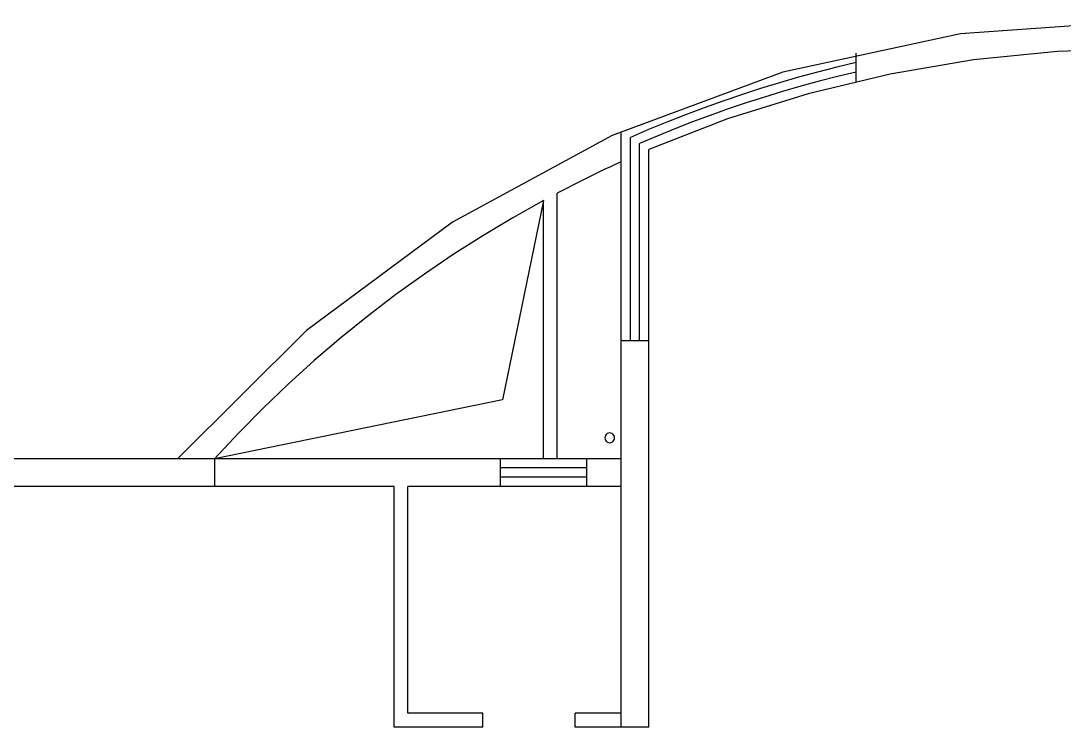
# Model space of a CAD drawing. Header units: centimetres. Extents: x 1966 to 8787, y 7398 to 12383.
# Drawn here: x 2520 to 3425, y 11453 to 12066 of the extents above; entities that cross this region are included whole.
import ezdxf

# ---------------------------------------------------------------- set-up
doc = ezdxf.new("R2010")
doc.units = ezdxf.units.CM

msp = doc.modelspace()

# ---------------------------------------------------------------- linework, layer by layer
for p, q in [((3492.97, 12066.49), (3335.54, 12055.29)), ((3335.54, 12055.29), (3181.29, 12021.92)), ((3244.97, 12030.28), (3244.97, 12038.49)), ((3419.71, 12040.02), (3346.78, 12032.63)), ((3492.97, 12042.49), (3419.71, 12040.02)), ((3228.2, 12026.27), (3211.51, 12022.01)), ((3244.97, 12030.28), (3228.2, 12026.27)), ((3244.97, 12022.07), (3244.97, 12030.28)), ((3346.78, 12032.63), (3274.52, 12020.34)), ((3181.29, 12021.92), (3033.31, 11967.05)), ((3194.88, 12017.49), (3178.32, 12012.71)), ((3211.51, 12022.01), (3194.88, 12017.49)), ((3274.52, 12020.34), (3203.25, 12003.21)), ((3228.9, 12018.21), (3212.9, 12014.11)), ((3244.97, 12022.07), (3228.9, 12018.21)), ((3244.97, 12013.85), (3244.97, 12022.07)), ((3161.84, 12007.67), (3145.44, 12002.37)), ((3178.32, 12012.71), (3161.84, 12007.67)), ((3196.96, 12009.76), (3181.09, 12005.18)), ((3212.9, 12014.11), (3196.96, 12009.76)), ((3145.44, 12002.37), (3129.13, 11996.82)), ((3203.25, 12003.21), (3133.29, 11981.32)), ((3165.29, 12000.36), (3149.56, 11995.3)), ((3181.09, 12005.18), (3165.29, 12000.36)), ((3112.9, 11991.01), (3096.77, 11984.95)), ((3129.13, 11996.82), (3112.9, 11991.01)), ((3133.91, 11990.01), (3118.35, 11984.48)), ((3149.56, 11995.3), (3133.91, 11990.01)), ((3133.29, 11981.32), (3064.97, 11954.77)), ((3096.77, 11984.95), (3080.73, 11978.64)), ((3118.35, 11984.48), (3102.87, 11978.72)), ((3064.8, 11972.08), (3048.97, 11965.27)), ((3080.73, 11978.64), (3064.8, 11972.08)), ((3087.47, 11972.72), (3072.17, 11966.49)), ((3102.87, 11978.72), (3087.47, 11972.72)), ((3033.31, 11967.05), (2894.6, 11891.78)), ((3040.97, 11662.49), (3040.97, 11970.48)), ((3048.97, 11788.77), (3048.97, 11965.27)), ((3072.17, 11966.49), (3056.97, 11960.04)), ((3056.97, 11788.77), (3056.97, 11960.04)), ((3064.97, 11788.77), (3064.97, 11954.77)), ((3040.97, 11944.16), (3036.28, 11942.01)), ((3022.29, 11935.42), (3017.65, 11933.18)), ((3026.95, 11937.64), (3022.29, 11935.42)), ((3031.61, 11939.83), (3026.95, 11937.64)), ((3036.28, 11942.01), (3031.61, 11939.83)), ((3003.79, 11926.32), (2999.19, 11923.99)), ((3008.4, 11928.63), (3003.79, 11926.32)), ((3013.02, 11930.91), (3008.4, 11928.63)), ((3017.65, 11933.18), (3013.02, 11930.91)), ((2990.03, 11919.27), (2985.47, 11916.88)), ((2985.47, 11686.49), (2985.47, 11916.88)), ((2994.61, 11921.64), (2990.03, 11919.27)), ((2999.19, 11923.99), (2994.61, 11921.64)), ((2973.47, 11910.45), (2937.97, 11737.49)), ((2973.47, 11910.45), (2946.98, 11895.58)), ((2973.47, 11686.49), (2973.47, 11910.45)), ((2894.6, 11891.78), (2767.93, 11797.63)), ((2946.98, 11895.58), (2920.92, 11879.97)), ((2920.92, 11879.97), (2895.31, 11863.64)), ((2895.31, 11863.64), (2870.16, 11846.6)), ((2870.16, 11846.6), (2845.5, 11828.87)), ((2845.5, 11828.87), (2821.35, 11810.46)), ((2821.35, 11810.46), (2797.71, 11791.37)), ((2767.93, 11797.63), (2655.88, 11686.49)), ((2797.71, 11791.37), (2774.62, 11771.64)), ((3048.97, 11788.77), (3040.97, 11788.77)), ((3056.97, 11788.77), (3048.97, 11788.77)), ((3064.97, 11788.77), (3056.97, 11788.77)), ((3064.97, 11453.49), (3064.97, 11788.77)), ((2774.62, 11771.64), (2752.09, 11751.27)), ((2752.09, 11751.27), (2730.14, 11730.27)), ((2937.97, 11737.49), (2688.03, 11686.49)), ((2730.14, 11730.27), (2708.78, 11708.68)), ((2708.78, 11708.68), (2688.03, 11686.49)), ((3029.97, 11708.67), (3028.95, 11708.25)), ((3031.07, 11708.82), (3029.97, 11708.67)), ((3032.16, 11708.67), (3031.07, 11708.82)), ((3033.18, 11708.25), (3032.16, 11708.67)), ((3026.99, 11705.69), (3026.84, 11704.59)), ((3026.84, 11704.59), (3026.99, 11703.5)), ((3027.41, 11706.7), (3026.99, 11705.69)), ((3026.99, 11703.5), (3027.41, 11702.48)), ((3028.08, 11707.58), (3027.41, 11706.7)), ((3027.41, 11702.48), (3028.08, 11701.61)), ((3028.95, 11708.25), (3028.08, 11707.58)), ((3028.08, 11701.61), (3028.95, 11700.93)), ((3028.95, 11700.93), (3029.97, 11700.51)), ((3029.97, 11700.51), (3031.07, 11700.37)), ((3031.07, 11700.37), (3032.16, 11700.51)), ((3032.16, 11700.51), (3033.18, 11700.93)), ((3034.05, 11707.58), (3033.18, 11708.25)), ((3033.18, 11700.93), (3034.05, 11701.61)), ((3034.72, 11706.7), (3034.05, 11707.58)), ((3034.05, 11701.61), (3034.72, 11702.48)), ((3035.15, 11705.69), (3034.72, 11706.7)), ((3034.72, 11702.48), (3035.15, 11703.5)), ((3035.29, 11704.59), (3035.15, 11705.69)), ((3035.15, 11703.5), (3035.29, 11704.59)), ((2655.88, 11686.49), (2489.97, 11686.49)), ((2688.03, 11686.49), (2655.88, 11686.49)), ((2688.03, 11686.49), (2688.03, 11662.49)), ((2935.97, 11686.49), (2688.03, 11686.49)), ((2935.97, 11686.49), (2935.97, 11678.49)), ((2973.47, 11686.49), (2935.97, 11686.49)), ((2985.47, 11686.49), (2973.47, 11686.49)), ((3010.97, 11686.49), (2985.47, 11686.49)), ((3010.97, 11686.49), (3010.97, 11678.49)), ((3040.97, 11686.49), (3010.97, 11686.49)), ((3010.97, 11678.49), (2935.97, 11678.49)), ((2935.97, 11678.49), (2935.97, 11670.49)), ((3010.97, 11678.49), (3010.97, 11670.49)), ((3010.97, 11670.49), (2935.97, 11670.49)), ((2935.97, 11670.49), (2935.97, 11662.49)), ((3010.97, 11670.49), (3010.97, 11662.49)), ((2688.03, 11662.49), (2513.97, 11662.49)), ((2773.97, 11662.49), (2688.03, 11662.49)), ((2843.97, 11662.49), (2773.97, 11662.49)), ((2843.97, 11453.49), (2843.97, 11662.49)), ((2855.97, 11465.49), (2855.97, 11662.49)), ((2935.97, 11662.49), (2855.97, 11662.49)), ((3010.97, 11662.49), (2935.97, 11662.49)), ((3040.97, 11662.49), (3010.97, 11662.49)), ((3040.97, 11465.49), (3040.97, 11662.49)), ((2920.97, 11465.49), (2855.97, 11465.49)), ((2920.97, 11453.49), (2920.97, 11465.49)), ((3040.97, 11465.49), (3000.97, 11465.49)), ((3000.97, 11453.49), (3000.97, 11465.49)), ((3040.97, 11453.49), (3040.97, 11465.49)), ((2867.97, 11453.49), (2843.97, 11453.49)), ((2920.97, 11453.49), (2867.97, 11453.49)), ((3040.97, 11453.49), (3000.97, 11453.49)), ((3064.97, 11453.49), (3040.97, 11453.49))]:
    msp.add_line(p, q)

doc.saveas('drawing.dxf')
